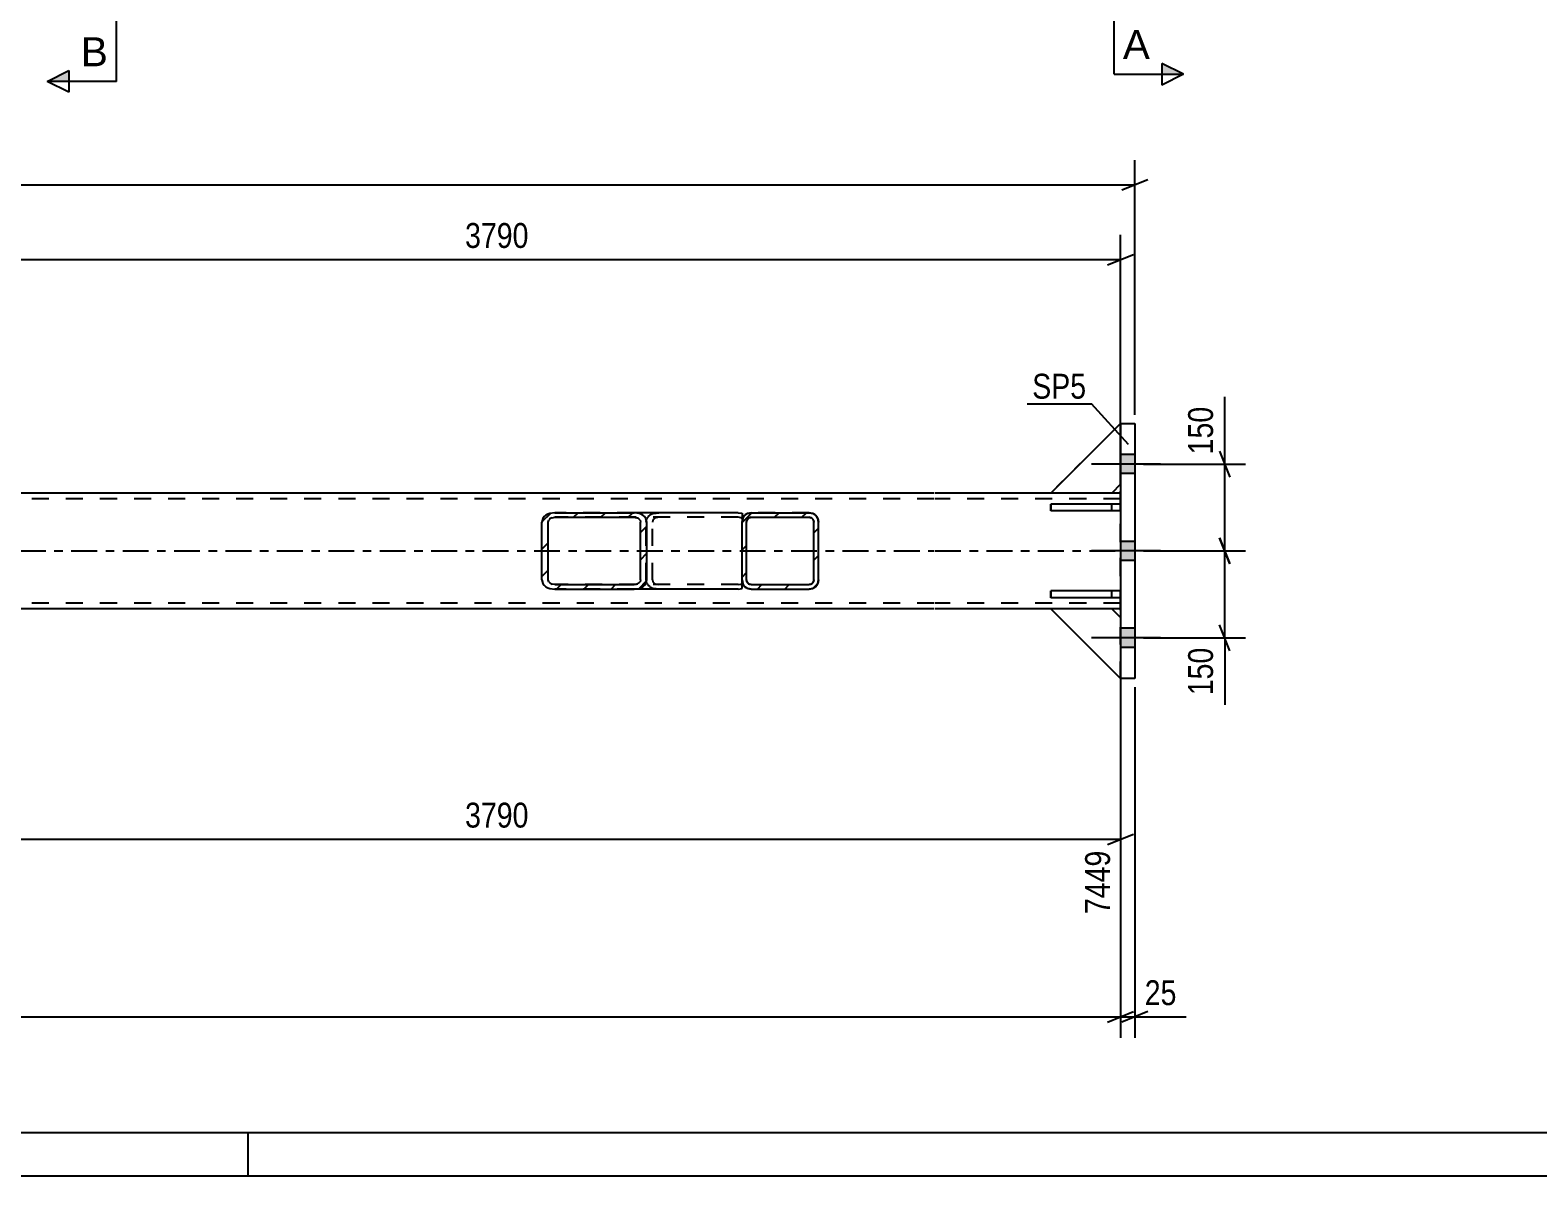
# Model space of a CAD drawing. Header units: millimetres. Extents: x 0 to 841, y 0 to 594.
# Drawn here: x 185.9 to 359.4, y 0 to 131.9 of the extents above; entities that cross this region are included whole.
import ezdxf

# ---------------------------------------------------------------- set-up
doc = ezdxf.new("R2010")
doc.units = ezdxf.units.MM
doc.linetypes.add('DXK_LINE_DOT2', pattern=[3.9198, 1.9599, -1.9599])
doc.linetypes.add('DXK_LINE_DOT3', pattern=[5.9187, 2.979, -0.9799, 0.9799, -0.9799])
doc.styles.add('Arial', font='ARIAL.TTF', dxfattribs={"height": 0.2})
doc.styles.add('Arial Narrow', font='ARIALN.TTF', dxfattribs={"height": 0.2})

# ---------------------------------------------------------------- blocks, each defined once
blk = doc.blocks.new('Unknown-570388081-1132')
at = {"color": 5, "linetype": 'Continuous'}
for p, q in [((5, 5), (836, 5)), ((211, 0), (211, 5)), ((0, 0), (841, 0))]:
    blk.add_line(p, q, dxfattribs=at)
blk = doc.blocks.new('Part-570388081-1423 - 1375')
at = {"color": 2, "linetype": 'Continuous'}
for p, q in [((34.06, 78.6), (33.06, 78.6)), ((54.39, 78.6), (41.06, 78.6)), ((289.96, 78.6), (54.49, 78.6)), ((303.39, 78.6), (290.06, 78.6)), ((311.39, 78.6), (310.39, 78.6)), ((34.06, 65.26), (33.06, 65.26)), ((54.39, 65.26), (41.06, 65.26)), ((289.96, 65.26), (54.49, 65.26)), ((303.39, 65.26), (290.06, 65.26)), ((311.39, 65.26), (310.39, 65.26))]:
    blk.add_line(p, q, dxfattribs=at)
at = {"color": 7, "linetype": 'DXK_LINE_DOT2'}
for p, q in [((33.06, 78.6), (33.06, 65.26)), ((33.06, 65.26), (33.06, 78.6)), ((33.06, 78.6), (33.06, 78.6)), ((41.06, 78.6), (34.06, 78.6)), ((310.39, 78.6), (303.39, 78.6)), ((311.39, 78.6), (311.39, 78.6)), ((311.39, 78.6), (311.39, 65.26)), ((311.39, 65.26), (311.39, 78.6)), ((311.39, 78.6), (311.39, 78.6)), ((33.06, 77.93), (33.06, 77.93)), ((54.39, 77.93), (33.06, 77.93)), ((289.96, 77.93), (54.49, 77.93)), ((311.39, 77.93), (290.06, 77.93)), ((33.06, 65.93), (33.06, 65.93)), ((54.39, 65.93), (33.06, 65.93)), ((33.06, 65.26), (33.06, 65.26)), ((41.06, 65.26), (34.06, 65.26)), ((289.96, 65.93), (54.49, 65.93)), ((311.39, 65.93), (290.06, 65.93)), ((310.39, 65.26), (303.39, 65.26)), ((311.39, 65.26), (311.39, 65.26)), ((311.39, 65.26), (311.39, 65.26))]:
    blk.add_line(p, q, dxfattribs=at)
at = {"color": 7, "linetype": 'DXK_LINE_DOT3'}
for p, q in [((33.06, 71.93), (54.39, 71.93)), ((54.49, 71.93), (289.96, 71.93)), ((290.06, 71.93), (311.39, 71.93))]:
    blk.add_line(p, q, dxfattribs=at)
blk = doc.blocks.new('Part-570388081-1379 - 1375')
at = {"linetype": 'Continuous'}
h = blk.add_hatch(dxfattribs=at)
h.set_pattern_fill('', scale=0.7, style=0, pattern_type=0)
h.set_pattern_definition([(45, (275.9686, 67.611), (-1.57154, 1.57154), [])])
h.paths.add_polyline_path([(275.56, 67.53), (275.97, 67.61), (276.31, 67.84), (276.55, 68.19), (276.63, 68.6), (276.63, 75.26), (276.55, 75.67), (276.31, 76.02), (275.97, 76.25), (275.56, 76.33), (268.89, 76.33), (268.49, 76.25), (268.14, 76.02), (267.91, 75.67), (267.83, 75.26), (267.83, 68.6), (267.91, 68.19), (268.14, 67.84), (268.49, 67.61), (268.89, 67.53)])
h.paths.add_polyline_path([(268.69, 68.1), (268.52, 68.22), (268.4, 68.39), (268.36, 68.6), (268.36, 75.26), (268.4, 75.47), (268.52, 75.64), (268.69, 75.76), (268.89, 75.8), (275.56, 75.8), (275.76, 75.76), (275.94, 75.64), (276.05, 75.47), (276.09, 75.26), (276.09, 68.6), (276.05, 68.39), (275.94, 68.22), (275.76, 68.1), (275.56, 68.06), (268.89, 68.06)])
at = {"color": 7, "linetype": 'DXK_LINE_DOT2'}
for p, q in [((267.83, 75.26), (267.91, 75.67)), ((267.83, 68.6), (267.83, 75.26)), ((268.4, 75.47), (268.36, 75.26)), ((268.36, 68.6), (268.36, 75.26)), ((268.49, 76.25), (268.89, 76.33)), ((268.89, 75.8), (268.69, 75.76)), ((275.56, 76.33), (268.89, 76.33)), ((268.89, 75.8), (275.56, 75.8)), ((275.56, 76.33), (275.56, 76.33)), ((275.56, 76.33), (275.97, 76.25)), ((275.76, 75.76), (275.56, 75.8)), ((276.09, 75.26), (276.05, 75.47)), ((276.09, 68.6), (276.09, 75.26)), ((276.55, 75.67), (276.63, 75.26)), ((276.63, 68.6), (276.63, 75.26)), ((267.91, 68.19), (267.83, 68.6)), ((268.36, 68.6), (268.4, 68.39)), ((268.69, 68.1), (268.89, 68.06)), ((268.89, 68.06), (275.56, 68.06)), ((275.56, 68.06), (275.76, 68.1)), ((276.05, 68.39), (276.09, 68.6)), ((276.63, 68.6), (276.55, 68.19)), ((268.89, 67.53), (268.49, 67.61)), ((268.89, 67.53), (275.56, 67.53)), ((275.97, 67.61), (275.56, 67.53))]:
    blk.add_line(p, q, dxfattribs=at)
at = {"color": 2, "linetype": 'Continuous'}
for p, q in [((267.91, 75.67), (267.83, 75.26)), ((267.83, 75.26), (267.83, 75.26)), ((267.83, 68.6), (267.83, 75.26)), ((268.36, 75.26), (268.4, 75.47)), ((268.36, 75.26), (268.36, 75.26)), ((268.36, 68.6), (268.36, 75.26)), ((268.89, 76.33), (268.49, 76.25)), ((268.69, 75.76), (268.89, 75.8)), ((268.89, 76.33), (268.89, 76.33)), ((268.89, 76.33), (275.56, 76.33)), ((268.89, 75.8), (268.89, 75.8)), ((268.89, 75.8), (275.56, 75.8)), ((275.56, 76.33), (275.56, 76.33)), ((275.97, 76.25), (275.56, 76.33)), ((275.56, 75.8), (275.56, 75.8)), ((275.56, 75.8), (275.76, 75.76)), ((276.05, 75.47), (276.09, 75.26)), ((276.09, 75.26), (276.09, 75.26)), ((276.09, 68.6), (276.09, 75.26)), ((276.63, 75.26), (276.55, 75.67)), ((276.63, 75.26), (276.63, 75.26)), ((276.63, 68.6), (276.63, 75.26)), ((267.83, 68.6), (267.83, 68.6)), ((267.83, 68.6), (267.91, 68.19)), ((268.36, 68.6), (268.36, 68.6)), ((268.4, 68.39), (268.36, 68.6)), ((268.89, 68.06), (268.69, 68.1)), ((268.89, 68.06), (268.89, 68.06)), ((268.89, 68.06), (275.56, 68.06)), ((275.76, 68.1), (275.56, 68.06)), ((275.56, 68.06), (275.56, 68.06)), ((276.09, 68.6), (276.05, 68.39)), ((276.09, 68.6), (276.09, 68.6)), ((276.55, 68.19), (276.63, 68.6)), ((276.63, 68.6), (276.63, 68.6)), ((268.49, 67.61), (268.89, 67.53)), ((268.89, 67.53), (268.89, 67.53)), ((268.89, 67.53), (275.56, 67.53)), ((275.56, 67.53), (275.97, 67.61)), ((275.56, 67.53), (275.56, 67.53))]:
    blk.add_line(p, q, dxfattribs=at)
at = {"color": 7, "linetype": 'DXK_LINE_DOT2'}
for centre, radius, start, end in [((268.89, 75.26), 1.07, 112.5, 157.5), ((268.89, 75.26), 0.533, 112.5, 157.5), ((275.56, 75.26), 0.533, 22.5, 67.5), ((275.56, 75.26), 1.07, 22.5, 67.5), ((268.89, 68.6), 1.07, 202.5, 247.5), ((268.89, 68.6), 0.533, 202.5, 247.5), ((275.56, 68.6), 0.533, 292.5, 337.5), ((275.56, 68.6), 1.07, 292.5, 337.5)]:
    blk.add_arc(centre, radius, start, end, dxfattribs=at)
at = {"color": 2, "linetype": 'Continuous'}
for centre, radius, start, end in [((268.89, 75.26), 1.07, 112.5, 157.5), ((268.89, 75.26), 0.533, 112.5, 157.5), ((275.56, 75.26), 0.533, 22.5, 67.5), ((275.56, 75.26), 1.07, 22.5, 67.5), ((268.89, 68.6), 1.07, 202.5, 247.5), ((268.89, 68.6), 0.533, 202.5, 247.5), ((275.56, 68.6), 0.533, 292.5, 337.5), ((275.56, 68.6), 1.07, 292.5, 337.5)]:
    blk.add_arc(centre, radius, start, end, dxfattribs=at)
blk = doc.blocks.new('Part-570388081-1490 - 1375')
at = {"color": 7, "linetype": 'DXK_LINE_DOT2'}
for p, q in [((311.39, 67.33), (303.39, 67.33)), ((303.39, 67.33), (303.39, 66.53)), ((311.39, 66.53), (303.39, 66.53)), ((310.39, 66.53), (310.39, 67.33)), ((311.39, 66.53), (311.39, 67.33)), ((311.39, 67.33), (311.39, 66.53))]:
    blk.add_line(p, q, dxfattribs=at)
blk = doc.blocks.new('Part-570388081-1488 - 1375')
at = {"color": 2, "linetype": 'Continuous'}
for p, q in [((303.39, 66.53), (303.39, 67.33)), ((311.39, 67.33), (303.39, 67.33)), ((311.39, 66.53), (303.39, 66.53)), ((311.39, 67.33), (311.39, 67.33)), ((311.39, 66.53), (311.39, 67.33)), ((311.39, 66.53), (311.39, 66.53))]:
    blk.add_line(p, q, dxfattribs=at)
at = {"color": 7, "linetype": 'DXK_LINE_DOT2'}
for p, q in [((310.39, 66.53), (310.39, 67.33)), ((311.39, 67.33), (311.39, 66.53))]:
    blk.add_line(p, q, dxfattribs=at)
blk = doc.blocks.new('Bolt-570388081-1424 - 1375')
at = {"linetype": 'Continuous'}
for points in [[(311.39, 83.03), (311.39, 80.83), (313.06, 80.83), (313.06, 83.03)], [(311.39, 83.03), (311.39, 80.83), (313.06, 80.83), (313.06, 83.03)], [(311.39, 83.03), (311.39, 80.83), (313.06, 80.83), (313.06, 83.03)], [(311.39, 83.03), (311.39, 80.83), (313.06, 80.83), (313.06, 83.03)], [(311.39, 73.03), (311.39, 70.83), (313.06, 70.83), (313.06, 73.03)], [(311.39, 73.03), (311.39, 70.83), (313.06, 70.83), (313.06, 73.03)], [(311.39, 63.03), (311.39, 60.83), (313.06, 60.83), (313.06, 63.03)], [(311.39, 63.03), (311.39, 60.83), (313.06, 60.83), (313.06, 63.03)], [(311.39, 63.03), (311.39, 60.83), (313.06, 60.83), (313.06, 63.03)], [(311.39, 63.03), (311.39, 60.83), (313.06, 60.83), (313.06, 63.03)]]:
    blk.add_hatch(color=1, dxfattribs=at).paths.add_polyline_path(points)
at = {"color": 1, "linetype": 'Continuous'}
for p, q in [((315.99, 81.93), (308.06, 81.93)), ((315.99, 81.93), (308.06, 81.93)), ((315.99, 81.93), (308.06, 81.93)), ((315.99, 81.93), (308.06, 81.93)), ((313.06, 83.03), (311.39, 83.03)), ((313.06, 83.03), (311.39, 83.03)), ((313.06, 83.03), (311.39, 83.03)), ((313.06, 83.03), (311.39, 83.03)), ((313.06, 80.83), (311.39, 80.83)), ((313.06, 80.83), (311.39, 80.83)), ((313.06, 80.83), (311.39, 80.83)), ((313.06, 80.83), (311.39, 80.83)), ((313.06, 73.03), (311.39, 73.03)), ((313.06, 73.03), (311.39, 73.03)), ((315.99, 71.93), (308.06, 71.93)), ((315.99, 71.93), (308.06, 71.93)), ((313.06, 70.83), (311.39, 70.83)), ((313.06, 70.83), (311.39, 70.83)), ((313.06, 63.03), (311.39, 63.03)), ((313.06, 63.03), (311.39, 63.03)), ((313.06, 63.03), (311.39, 63.03)), ((313.06, 63.03), (311.39, 63.03)), ((315.99, 61.93), (308.06, 61.93)), ((315.99, 61.93), (308.06, 61.93)), ((315.99, 61.93), (308.06, 61.93)), ((315.99, 61.93), (308.06, 61.93)), ((313.06, 60.83), (311.39, 60.83)), ((313.06, 60.83), (311.39, 60.83)), ((313.06, 60.83), (311.39, 60.83)), ((313.06, 60.83), (311.39, 60.83))]:
    blk.add_line(p, q, dxfattribs=at)
blk = doc.blocks.new('Part-570388081-1493 - 1375')
at = {"color": 2, "linetype": 'Continuous'}
for p, q in [((303.39, 78.6), (311.39, 86.6)), ((310.39, 78.6), (303.39, 78.6)), ((311.39, 79.6), (310.39, 78.6))]:
    blk.add_line(p, q, dxfattribs=at)
at = {"color": 7, "linetype": 'DXK_LINE_DOT2'}
for p, q in [((311.39, 79.6), (311.39, 86.6)), ((311.39, 86.6), (311.39, 79.6))]:
    blk.add_line(p, q, dxfattribs=at)
blk = doc.blocks.new('Part-570388081-1494 - 1375')
at = {"color": 7, "linetype": 'DXK_LINE_DOT2'}
for p, q in [((303.39, 78.6), (311.39, 86.6)), ((311.39, 86.6), (311.39, 79.6)), ((311.39, 79.6), (311.39, 86.6)), ((310.39, 78.6), (303.39, 78.6)), ((311.39, 79.6), (310.39, 78.6))]:
    blk.add_line(p, q, dxfattribs=at)
blk = doc.blocks.new('Part-570388081-1496 - 1375')
at = {"color": 2, "linetype": 'Continuous'}
for p, q in [((310.39, 65.26), (303.39, 65.26)), ((303.39, 65.26), (311.39, 57.26)), ((311.39, 64.26), (310.39, 65.26))]:
    blk.add_line(p, q, dxfattribs=at)
at = {"color": 7, "linetype": 'DXK_LINE_DOT2'}
for p, q in [((311.39, 64.26), (311.39, 57.26)), ((311.39, 57.26), (311.39, 64.26))]:
    blk.add_line(p, q, dxfattribs=at)
blk = doc.blocks.new('Part-570388081-1497 - 1375')
at = {"color": 7, "linetype": 'DXK_LINE_DOT2'}
for p, q in [((310.39, 65.26), (303.39, 65.26)), ((303.39, 65.26), (311.39, 57.26)), ((311.39, 64.26), (310.39, 65.26)), ((311.39, 57.26), (311.39, 64.26)), ((311.39, 64.26), (311.39, 57.26))]:
    blk.add_line(p, q, dxfattribs=at)
blk = doc.blocks.new('Part-570388081-1520 - 1375')
at = {"linetype": 'Continuous'}
h = blk.add_hatch(dxfattribs=at)
h.set_pattern_fill('', scale=0.7, style=0, pattern_type=0)
h.set_pattern_definition([(45, (255.978, 67.611), (-1.57154, 1.57154), [])])
h.paths.add_polyline_path([(255.42, 67.53), (255.98, 67.61), (256.45, 67.84), (256.77, 68.19), (256.88, 68.6), (256.88, 75.26), (256.77, 75.67), (256.45, 76.02), (255.98, 76.25), (255.42, 76.33), (246.27, 76.33), (245.71, 76.25), (245.23, 76.02), (244.91, 75.67), (244.8, 75.26), (244.8, 68.6), (244.91, 68.19), (245.23, 67.84), (245.71, 67.61), (246.27, 67.53)])
h.paths.add_polyline_path([(245.99, 68.1), (245.75, 68.22), (245.59, 68.39), (245.53, 68.6), (245.53, 75.26), (245.59, 75.47), (245.75, 75.64), (245.99, 75.76), (246.27, 75.8), (255.42, 75.8), (255.7, 75.76), (255.94, 75.64), (256.09, 75.47), (256.15, 75.26), (256.15, 68.6), (256.09, 68.39), (255.94, 68.22), (255.7, 68.1), (255.42, 68.06), (246.27, 68.06)])
at = {"color": 2, "linetype": 'Continuous'}
for p, q in [((244.91, 75.67), (244.8, 75.26)), ((244.8, 68.6), (244.8, 75.26)), ((245.53, 75.26), (245.59, 75.47)), ((245.53, 68.6), (245.53, 75.26)), ((246.27, 76.33), (245.71, 76.25)), ((245.99, 75.76), (246.27, 75.8)), ((246.27, 76.33), (255.42, 76.33)), ((246.27, 75.8), (255.42, 75.8)), ((267.4, 76.33), (255.42, 76.33)), ((255.98, 76.25), (255.42, 76.33)), ((255.42, 75.8), (255.7, 75.76)), ((256.09, 75.47), (256.15, 75.26)), ((256.15, 68.6), (256.15, 75.26)), ((256.88, 75.26), (256.77, 75.67)), ((256.88, 68.6), (256.88, 75.26)), ((267.4, 76.33), (267.83, 76.27)), ((267.83, 76.27), (267.83, 76.25)), ((267.83, 76.25), (267.83, 76.02)), ((267.83, 76.02), (267.83, 75.26)), ((244.8, 68.6), (244.91, 68.19)), ((245.59, 68.39), (245.53, 68.6)), ((246.27, 68.06), (245.99, 68.1)), ((246.27, 68.06), (255.42, 68.06)), ((255.7, 68.1), (255.42, 68.06)), ((256.15, 68.6), (256.09, 68.39)), ((256.77, 68.19), (256.88, 68.6)), ((267.83, 67.59), (267.83, 68.6)), ((245.71, 67.61), (246.27, 67.53)), ((246.27, 67.53), (255.42, 67.53)), ((255.42, 67.53), (255.98, 67.61)), ((267.4, 67.53), (255.42, 67.53)), ((267.4, 67.53), (267.83, 67.59))]:
    blk.add_line(p, q, dxfattribs=at)
at = {"color": 7, "linetype": 'DXK_LINE_DOT2'}
for p, q in [((255.42, 76.33), (246.27, 76.33)), ((267.4, 75.8), (246.27, 75.8)), ((256.78, 75.26), (256.89, 75.67)), ((256.78, 68.6), (256.78, 75.26)), ((257.57, 75.47), (257.51, 75.26)), ((257.51, 68.6), (257.51, 75.26)), ((257.69, 76.25), (258.25, 76.33)), ((258.25, 75.8), (257.97, 75.76)), ((267.68, 75.76), (267.4, 75.8)), ((267.83, 75.68), (267.68, 75.76)), ((267.83, 76.02), (267.83, 75.68)), ((267.83, 68.6), (267.83, 75.67)), ((267.4, 68.06), (246.27, 68.06)), ((256.89, 68.19), (256.78, 68.6)), ((257.51, 68.6), (257.57, 68.39)), ((257.97, 68.1), (258.25, 68.06)), ((267.4, 68.06), (267.68, 68.1)), ((267.68, 68.1), (267.83, 68.18)), ((255.42, 67.53), (246.27, 67.53)), ((258.25, 67.53), (257.69, 67.61))]:
    blk.add_line(p, q, dxfattribs=at)
at = {"color": 2, "linetype": 'Continuous'}
for centre, radius, start, end in [((246.04, 74.96), 1.34, 104.5547, 147.5895), ((246.15, 75.11), 0.668, 104.5547, 147.5895), ((255.53, 75.11), 0.668, 32.4105, 75.4453), ((255.64, 74.96), 1.34, 32.4105, 75.4453), ((246.04, 68.9), 1.34, 212.4105, 255.4453), ((246.15, 68.75), 0.668, 212.4105, 255.4453), ((255.53, 68.75), 0.668, 284.5547, 327.5895), ((255.64, 68.9), 1.34, 284.5547, 327.5895)]:
    blk.add_arc(centre, radius, start, end, dxfattribs=at)
at = {"color": 7, "linetype": 'DXK_LINE_DOT2'}
for centre, radius, start, end in [((258.02, 74.96), 1.34, 104.5547, 147.5896), ((258.13, 75.11), 0.668, 104.5547, 147.5896), ((258.02, 68.9), 1.34, 212.4104, 255.4453), ((258.13, 68.75), 0.668, 212.4104, 255.4453)]:
    blk.add_arc(centre, radius, start, end, dxfattribs=at)
blk = doc.blocks.new('Part-570388081-1489 - 1375')
at = {"color": 2, "linetype": 'Continuous'}
for p, q in [((303.39, 76.53), (303.39, 77.33)), ((311.39, 77.33), (303.39, 77.33)), ((311.39, 76.53), (303.39, 76.53)), ((311.39, 77.33), (311.39, 77.33)), ((311.39, 76.53), (311.39, 77.33)), ((311.39, 76.53), (311.39, 76.53))]:
    blk.add_line(p, q, dxfattribs=at)
at = {"color": 7, "linetype": 'DXK_LINE_DOT2'}
for p, q in [((310.39, 76.53), (310.39, 77.33)), ((311.39, 77.33), (311.39, 76.53))]:
    blk.add_line(p, q, dxfattribs=at)
blk = doc.blocks.new('Part-570388081-1491 - 1375')
at = {"color": 7, "linetype": 'DXK_LINE_DOT2'}
for p, q in [((311.39, 77.33), (303.39, 77.33)), ((303.39, 77.33), (303.39, 76.53)), ((311.39, 76.53), (303.39, 76.53)), ((310.39, 76.53), (310.39, 77.33)), ((311.39, 76.53), (311.39, 77.33)), ((311.39, 77.33), (311.39, 76.53))]:
    blk.add_line(p, q, dxfattribs=at)
blk = doc.blocks.new('Part-570388081-1492 - 1375')
at = {"color": 7, "linetype": 'DXK_LINE_DOT2'}
for p, q in [((303.39, 78.6), (311.39, 86.6)), ((311.39, 86.6), (311.39, 79.6)), ((311.39, 79.6), (311.39, 86.6)), ((310.39, 78.6), (303.39, 78.6)), ((311.39, 79.6), (310.39, 78.6))]:
    blk.add_line(p, q, dxfattribs=at)
blk = doc.blocks.new('Part-570388081-1495 - 1375')
at = {"color": 7, "linetype": 'DXK_LINE_DOT2'}
for p, q in [((310.39, 65.26), (303.39, 65.26)), ((303.39, 65.26), (311.39, 57.26)), ((311.39, 64.26), (310.39, 65.26)), ((311.39, 57.26), (311.39, 64.26)), ((311.39, 64.26), (311.39, 57.26))]:
    blk.add_line(p, q, dxfattribs=at)
blk = doc.blocks.new('Part-570388081-1519 - 1375')
at = {"color": 2, "linetype": 'Continuous'}
for p, q in [((311.39, 86.6), (311.39, 86.6)), ((311.39, 86.6), (311.39, 57.26)), ((311.39, 86.6), (313.06, 86.6)), ((313.06, 86.6), (313.06, 86.6)), ((313.06, 86.6), (313.06, 57.26)), ((313.06, 57.26), (311.39, 57.26)), ((313.06, 57.26), (313.06, 57.26))]:
    blk.add_line(p, q, dxfattribs=at)
at = {"color": 7, "linetype": 'DXK_LINE_DOT2'}
for p, q in [((311.39, 57.26), (311.39, 86.6)), ((313.06, 86.6), (313.06, 57.26))]:
    blk.add_line(p, q, dxfattribs=at)
blk = doc.blocks.new('StraightDimension-570388081-9529 - 1375')
at = {"color": 7, "linetype": 'Continuous'}
for p, q in [((311.39, 56.26), (311.39, 15.9)), ((313.06, 56.26), (313.06, 15.9)), ((309.89, 17.7), (312.89, 18.9)), ((311.39, 18.3), (313.06, 18.3)), ((314.56, 18.9), (311.56, 17.7))]:
    blk.add_line(p, q, dxfattribs=at)
at = {"color": 0}
blk.add_wipeout([(318.44, 19.05), (318.44, 23.25), (313.59, 23.25), (313.59, 19.05)], dxfattribs=at)
at = {"color": 7, "linetype": 'Continuous'}
blk.add_line((313.06, 18.3), (318.97, 18.3), dxfattribs=at)
blk.add_line((313.06, 18.3), (318.97, 18.3), dxfattribs=at)
at = {"color": 3, "style": 'Arial Narrow'}
blk.add_text('25', height=2.863, dxfattribs=at).set_placement((314.19, 19.65))
blk = doc.blocks.new('StraightDimension-570388081-9530 - 1375')
at = {"color": 7, "linetype": 'Continuous'}
for p, q in [((33.06, 56.26), (33.06, 15.9)), ((311.39, 56.26), (311.39, 15.9)), ((34.56, 18.9), (31.56, 17.7)), ((33.06, 18.3), (311.39, 18.3)), ((309.89, 17.7), (312.89, 18.9))]:
    blk.add_line(p, q, dxfattribs=at)
at = {"color": 0}
blk.add_wipeout([(176.48, 19.05), (176.48, 23.25), (167.97, 23.25), (167.97, 19.05)], dxfattribs=at)
at = {"color": 3, "style": 'Arial Narrow'}
blk.add_text('7449', height=2.863, dxfattribs=at).set_placement((168.57, 19.65))
blk = doc.blocks.new('StraightDimension-570388081-9752 - 1375')
at = {"color": 7, "linetype": 'Continuous'}
for p, q in [((322.8, 73.43), (324, 70.43)), ((314.06, 71.93), (325.8, 71.93)), ((323.4, 61.93), (323.4, 71.93)), ((324, 60.43), (322.8, 63.43)), ((314.06, 61.93), (325.8, 61.93))]:
    blk.add_line(p, q, dxfattribs=at)
at = {"color": 0}
blk.add_wipeout([(322.65, 61.4), (318.45, 61.4), (318.45, 54.72), (322.65, 54.72)], dxfattribs=at)
at = {"color": 7, "linetype": 'Continuous'}
blk.add_line((323.4, 61.93), (323.4, 54.2), dxfattribs=at)
blk.add_line((323.4, 61.93), (323.4, 54.2), dxfattribs=at)
at = {"color": 3, "style": 'Arial Narrow'}
blk.add_text('150', height=2.863, rotation=90.0002, dxfattribs=at).set_placement((322.05, 55.32))
blk = doc.blocks.new('StraightDimension-570388081-9772 - 1375')
at = {"color": 7, "linetype": 'Continuous'}
for p, q in [((31.39, 87.6), (31.39, 116.93)), ((313.06, 87.6), (313.06, 116.93)), ((32.89, 114.68), (29.89, 113.48)), ((311.56, 113.48), (314.56, 114.68)), ((31.39, 114.08), (313.06, 114.08))]:
    blk.add_line(p, q, dxfattribs=at)
at = {"color": 0}
blk.add_wipeout([(176.48, 114.83), (176.48, 119.03), (167.97, 119.03), (167.97, 114.83)], dxfattribs=at)
at = {"color": 3, "style": 'Arial Narrow'}
blk.add_text('7499', height=2.863, dxfattribs=at).set_placement((168.57, 115.43))
blk = doc.blocks.new('StraightDimension-570388081-9661 - 1375')
at = {"color": 7, "linetype": 'Continuous'}
for p, q in [((167.83, 90.1), (167.83, 108.31)), ((311.39, 79.6), (311.39, 108.31)), ((169.33, 106.06), (166.33, 104.86)), ((309.89, 104.86), (312.89, 106.06)), ((167.83, 105.46), (311.39, 105.46))]:
    blk.add_line(p, q, dxfattribs=at)
at = {"color": 0}
blk.add_wipeout([(243.87, 106.21), (243.87, 110.41), (235.35, 110.41), (235.35, 106.21)], dxfattribs=at)
at = {"color": 3, "style": 'Arial Narrow'}
blk.add_text('3790', height=2.863, dxfattribs=at).set_placement((235.95, 106.81))
blk = doc.blocks.new('StraightDimension-570388081-9698 - 1375')
at = {"color": 7, "linetype": 'Continuous'}
for p, q in [((311.39, 64.26), (311.39, 30.13)), ((167.83, 60.91), (167.83, 30.13)), ((169.33, 39.34), (166.33, 38.14)), ((167.83, 38.74), (311.39, 38.74)), ((309.89, 38.14), (312.89, 39.34))]:
    blk.add_line(p, q, dxfattribs=at)
at = {"color": 0}
blk.add_wipeout([(243.87, 39.49), (243.87, 43.69), (235.35, 43.69), (235.35, 39.49)], dxfattribs=at)
at = {"color": 0, "linetype": 'Continuous'}
blk.add_wipeout([(310.79, 38.04), (306.59, 38.04), (306.59, 29.53), (310.79, 29.53)], dxfattribs=at)
at = {"color": 3, "style": 'Arial Narrow'}
blk.add_text('3790', height=2.863, dxfattribs=at).set_placement((235.95, 40.09))
at = {"color": 3, "linetype": 'Continuous', "style": 'Arial Narrow'}
blk.add_text('7449', height=2.863, rotation=90.0002, dxfattribs=at).set_placement((310.19, 30.13))
blk = doc.blocks.new('StraightDimension-570388081-9751 - 1375')
at = {"color": 7, "linetype": 'Continuous'}
for p, q in [((322.8, 83.43), (324, 80.43)), ((314.06, 81.93), (325.8, 81.93)), ((323.4, 71.93), (323.4, 81.93)), ((324, 70.43), (322.8, 73.43)), ((314.06, 71.93), (325.8, 71.93))]:
    blk.add_line(p, q, dxfattribs=at)
at = {"color": 0}
blk.add_wipeout([(322.65, 89.14), (318.45, 89.14), (318.45, 82.45), (322.65, 82.45)], dxfattribs=at)
at = {"color": 7, "linetype": 'Continuous'}
blk.add_line((323.4, 81.93), (323.4, 89.66), dxfattribs=at)
blk.add_line((323.4, 81.93), (323.4, 89.66), dxfattribs=at)
at = {"color": 3, "style": 'Arial Narrow'}
blk.add_text('150', height=2.863, rotation=90.0002, dxfattribs=at).set_placement((322.05, 83.05))
blk = doc.blocks.new('SectionMark-570388081-3567 - 2809')
at = {"linetype": 'Continuous'}
blk.add_hatch(color=6, dxfattribs=at).paths.add_polyline_path([(316.17, 126.8), (316.17, 128.05), (318.67, 126.8)])
at = {"color": 6, "linetype": 'Continuous'}
for p, q in [((310.67, 126.8), (310.67, 134.8)), ((310.67, 126.8), (318.67, 126.8)), ((318.67, 126.8), (316.17, 128.05)), ((316.17, 128.05), (316.17, 125.55)), ((318.67, 126.8), (316.17, 125.55))]:
    blk.add_line(p, q, dxfattribs=at)
at = {"color": 0, "linetype": 'Continuous'}
blk.add_wipeout([(314.78, 128.55), (314.78, 132.05), (311.67, 132.05), (311.67, 128.55)], dxfattribs=at)
at = {"color": 3, "linetype": 'Continuous', "style": 'Arial'}
blk.add_text('A', height=3.34, dxfattribs=at).set_placement((311.67, 128.55))
blk = doc.blocks.new('SectionMark-570388081-3569 - 2809')
at = {"linetype": 'Continuous'}
blk.add_hatch(color=6, dxfattribs=at).paths.add_polyline_path([(190.33, 127.22), (190.33, 125.97), (187.83, 125.97)])
at = {"color": 6, "linetype": 'Continuous'}
for p, q in [((195.83, 125.97), (195.83, 133.97)), ((187.83, 125.97), (190.33, 127.22)), ((190.33, 127.22), (190.33, 124.72)), ((195.83, 125.97), (187.83, 125.97)), ((190.33, 124.72), (187.83, 125.97))]:
    blk.add_line(p, q, dxfattribs=at)
at = {"color": 0, "linetype": 'Continuous'}
blk.add_wipeout([(194.83, 127.72), (194.83, 131.22), (191.72, 131.22), (191.72, 127.72)], dxfattribs=at)
at = {"color": 3, "linetype": 'Continuous', "style": 'Arial'}
blk.add_text('B', height=3.34, dxfattribs=at).set_placement((191.72, 127.72))
blk = doc.blocks.new('Mark-570388081-1515 - 1375')
at = {"color": 0}
blk.add_wipeout([(307.45, 89.46), (307.45, 92.46), (301.24, 92.46), (301.24, 89.46)], dxfattribs=at)
blk.add_wipeout([(307.45, 89.46), (307.45, 92.46), (301.24, 92.46), (301.24, 89.46)], dxfattribs=at)
at = {"color": 30, "linetype": 'Continuous'}
for p in [(300.64, 88.86), (312.34, 84.19)]:
    blk.add_line(p, (308.05, 88.86), dxfattribs=at)
at = {"color": 3, "style": 'Arial Narrow'}
blk.add_text('SP5', height=2.863, dxfattribs=at).set_placement((301.24, 89.46))

msp = doc.modelspace()

# ---------------------------------------------------------------- block references
for name in ['Unknown-570388081-1132', 'Part-570388081-1493 - 1375', 'Part-570388081-1494 - 1375', 'Part-570388081-1492 - 1375', 'Part-570388081-1519 - 1375', 'Bolt-570388081-1424 - 1375', 'Part-570388081-1423 - 1375', 'Part-570388081-1489 - 1375', 'Part-570388081-1491 - 1375', 'Part-570388081-1520 - 1375', 'Part-570388081-1379 - 1375', 'Part-570388081-1490 - 1375', 'Part-570388081-1488 - 1375', 'Part-570388081-1496 - 1375', 'Part-570388081-1497 - 1375', 'Part-570388081-1495 - 1375']:
    msp.add_blockref(name, (0, 0))

# ---------------------------------------------------------------- next in the draw order: block references
for name in ['SectionMark-570388081-3569 - 2809', 'SectionMark-570388081-3567 - 2809', 'StraightDimension-570388081-9772 - 1375', 'StraightDimension-570388081-9529 - 1375']:
    msp.add_blockref(name, (0, 0))

# ---------------------------------------------------------------- next in the draw order: block references
for name in ['StraightDimension-570388081-9661 - 1375', 'StraightDimension-570388081-9752 - 1375', 'StraightDimension-570388081-9530 - 1375']:
    msp.add_blockref(name, (0, 0))

# ---------------------------------------------------------------- next in the draw order: block references
for name in ['Mark-570388081-1515 - 1375', 'StraightDimension-570388081-9751 - 1375', 'StraightDimension-570388081-9698 - 1375']:
    msp.add_blockref(name, (0, 0))

doc.saveas('drawing.dxf')
